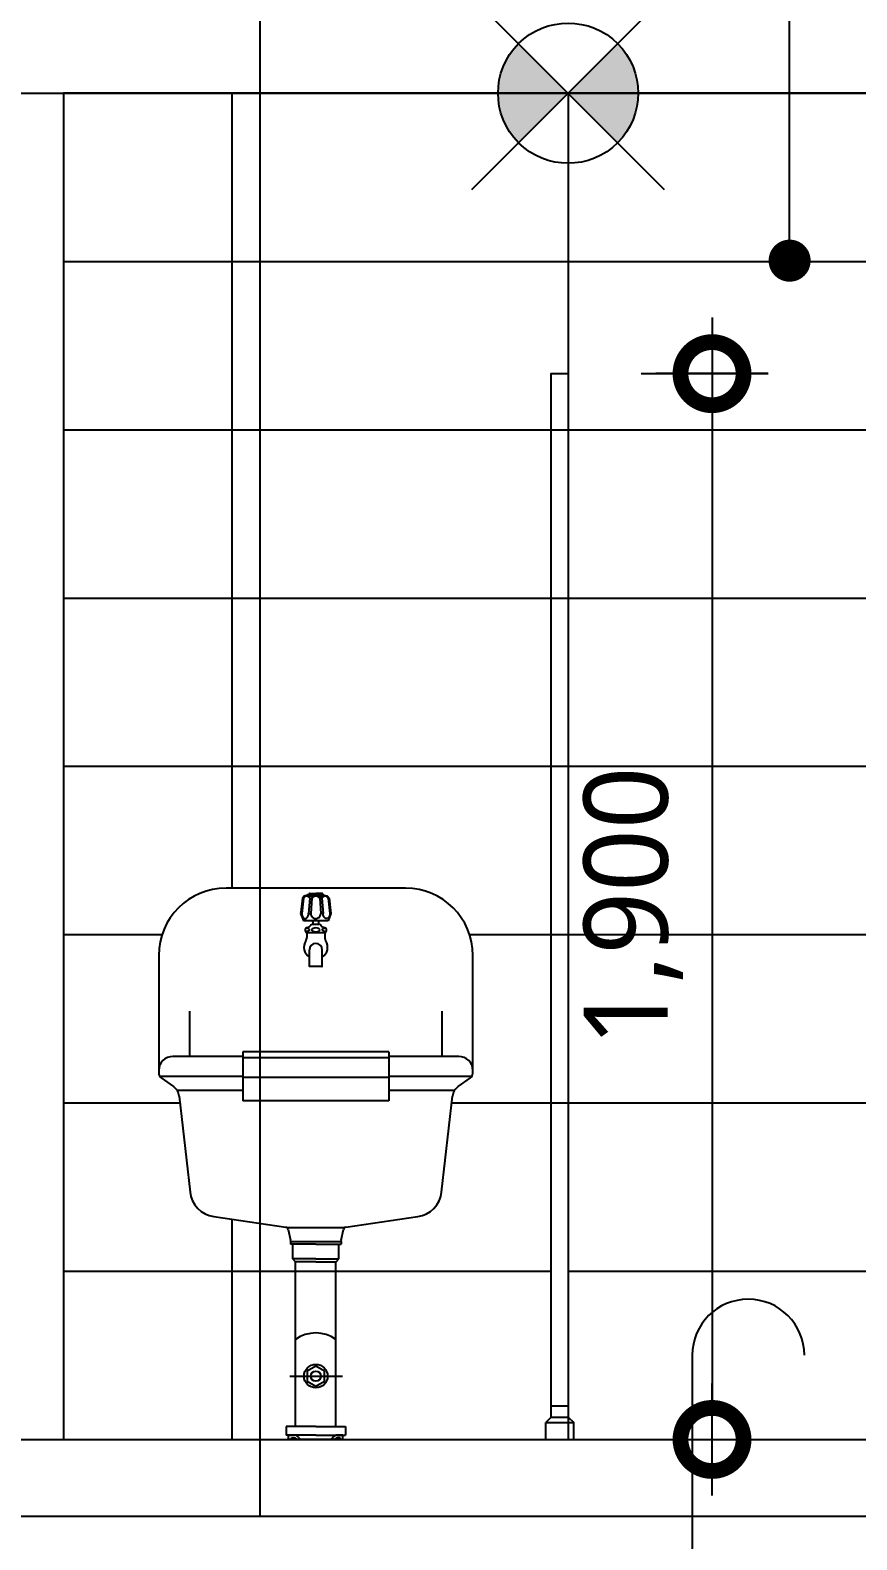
# Model space of a CAD drawing. Header units: millimetres. Extents: x 2213 to 82676, y 1050 to 28650.
# Drawn here: x 20439 to 21914, y 16309 to 19000 of the extents above; entities that cross this region are included whole.
import ezdxf
from ezdxf import colors
from ezdxf.entities.mleader import LeaderData, LeaderLine
from ezdxf.enums import TextEntityAlignment as Align
from ezdxf.math import Vec2, Vec3

# ---------------------------------------------------------------- set-up
doc = ezdxf.new("R2010")
doc.units = ezdxf.units.MM
doc.header["$LTSCALE"] = 200
doc.header["$PDMODE"] = 3
doc.linetypes.add('CEN', pattern=[62, 60, -1, 0, -1])
doc.linetypes.add('HIDDEN', pattern=[0.375, 0.25, -0.125])
doc.layers.get('Defpoints').update_dxf_attribs({"color": 137})
for name, color, linetype in [('01-CEN', 1, 'CEN'), ('01HAT', 8, 'Continuous'), ('1', 1, 'Continuous'), ('2', 2, 'Continuous'), ('A-elev-7', 6, 'Continuous'), ('A-WALL', 3, 'Continuous'), ('DIM', 7, 'Continuous'), ('DIM1', 7, 'Continuous'), ('I-위생도기', 170, 'Continuous'), ('SYM', 6, 'Continuous'), ('SYM-LEAD', 6, 'Continuous'), ('TEXT', 3, 'Continuous'), ('방수한계선', 4, 'HIDDEN')]:
    doc.layers.add(name, color=color, linetype=linetype)
doc.layers.add('02Waste', color=171, linetype='Continuous', plot=False)
doc.styles.get("Standard").update_dxf_attribs({"font": 'malgun.ttf'})
doc.styles.add('맑은고딕', font='malgun.ttf')
doc.styles.add('스타일1', font='malgun.ttf')
doc.linetypes.add('WIREMESH2', pattern='A,5,-0.25,["X",Standard,S=1,R=0,X=-0.32,Y=-0.5],-0.25', length=5.5)
doc.dimstyles.new('CJA-50', dxfattribs={"dimscale": 50, "dimtxt": 3, "dimasz": 1, "dimexe": 2, "dimexo": 3, "dimgap": 1, "dimtad": 1, "dimdec": 0, "dimzin": 1, "dimdsep": 46, "dimlunit": 6, "dimtxsty": '스타일1', "dimblk": 'GAUN-DOT', "dimcen": -2, "dimdle": 2, "dimclrd": 256, "dimclre": 256, "dimclrt": 3, "dimadec": 0, "dimazin": 0, "dimtfac": 1, "dimtdec": 0, "dimtix": 1, "dimtmove": 2, "dimatfit": 3, "dimldrblk": 'DOTSMALL', "dimfxl": 1, "dimtolj": 1, "dimtzin": 1, "dimarcsym": 0})

# ---------------------------------------------------------------- blocks, each defined once
blk = doc.blocks.new('수채')
at = {"layer": 'I-위생도기'}
for p, q in [((-947814.1, -1244217.9), (-947974.1, -1244217.9)), ((-947654.1, -1244217.9), (-947814.1, -1244217.9)), ((-947838.1, -1244236.1), (-947840.8, -1244260.8)), ((-947836.3, -1244236.1), (-947839.3, -1244263.1)), ((-947835.1, -1244232.1), (-947838.1, -1244236.1)), ((-947836.3, -1244236.1), (-947838.1, -1244236.1)), ((-947827.1, -1244230.1), (-947835.1, -1244232.1)), ((-947827, -1244232.1), (-947835.1, -1244232.1)), ((-947814.1, -1244230.1), (-947827.1, -1244230.1)), ((-947824.5, -1244230.1), (-947827.1, -1244230.1)), ((-947827, -1244229.8), (-947826.6, -1244228.4)), ((-947793.1, -1244232.1), (-947827, -1244232.1)), ((-947824.9, -1244236.1), (-947826.9, -1244263.1)), ((-947824.1, -1244230.1), (-947826.7, -1244230.1)), ((-947825.1, -1244227.6), (-947825.6, -1244227.6)), ((-947825.1, -1244227.6), (-947814.1, -1244227.6)), ((-947824.9, -1244236.1), (-947821.2, -1244236.1)), ((-947824.5, -1244230.1), (-947814.1, -1244230.1)), ((-947824.5, -1244230.1), (-947824.1, -1244230.1)), ((-947821.2, -1244236.1), (-947823, -1244263.1)), ((-947821.8, -1244230.1), (-947814.1, -1244230.1)), ((-947821.8, -1244230.1), (-947819.3, -1244230.1)), ((-947819.3, -1244230.1), (-947814.1, -1244230.1)), ((-947803.1, -1244227.6), (-947814.1, -1244227.6)), ((-947806.3, -1244230.1), (-947814.1, -1244230.1)), ((-947808.9, -1244230.1), (-947814.1, -1244230.1)), ((-947803.7, -1244230.1), (-947814.1, -1244230.1)), ((-947806.9, -1244236.1), (-947805.1, -1244263.1)), ((-947803.2, -1244236.1), (-947806.9, -1244236.1)), ((-947804, -1244230.1), (-947801.5, -1244230.1)), ((-947803.7, -1244230.1), (-947804, -1244230.1)), ((-947803.7, -1244230.1), (-947801.1, -1244230.1)), ((-947803.7, -1244230.1), (-947801.1, -1244230.1)), ((-947803.3, -1244236.1), (-947801.2, -1244263.1)), ((-947803.1, -1244227.6), (-947802.5, -1244227.6)), ((-947801.2, -1244229.8), (-947801.5, -1244228.4)), ((-947801.1, -1244230.1), (-947793.1, -1244232.1)), ((-947793.1, -1244232.1), (-947790.1, -1244236.1)), ((-947791.8, -1244236.1), (-947788.8, -1244263.1)), ((-947791.8, -1244236.1), (-947790.1, -1244236.1)), ((-947790.1, -1244236.1), (-947787.1, -1244263.1)), ((-947840.8, -1244260.8), (-947841.1, -1244263.1)), ((-947841.1, -1244263.1), (-947836.1, -1244276.1)), ((-947839.3, -1244263.1), (-947841.1, -1244263.1)), ((-947826.9, -1244263.1), (-947823, -1244263.1)), ((-947801.2, -1244263.1), (-947805.1, -1244263.1)), ((-947787.1, -1244263.1), (-947792.1, -1244276.1)), ((-947788.8, -1244263.1), (-947787.1, -1244263.1)), ((-947814.1, -1244276.1), (-947836.1, -1244276.1)), ((-947830.8, -1244297.1), (-947797.3, -1244297.1)), ((-947830.1, -1244297.1), (-947830.1, -1244305.9)), ((-947820.8, -1244282.1), (-947819.8, -1244282.1)), ((-947819.8, -1244282.1), (-947819.6, -1244282.1)), ((-947819.6, -1244278.3), (-947819.6, -1244276.1)), ((-947819.6, -1244278.3), (-947819.6, -1244282.1)), ((-947819.6, -1244282.1), (-947808.6, -1244282.1)), ((-947792.1, -1244276.1), (-947814.1, -1244276.1)), ((-947808.6, -1244282.1), (-947808.6, -1244276.1)), ((-947808.3, -1244282.1), (-947808.6, -1244282.1)), ((-947807.3, -1244282.1), (-947808.3, -1244282.1)), ((-947798.1, -1244297.1), (-947798.1, -1244305.9)), ((-947825.6, -1244357.4), (-947825.6, -1244328.1)), ((-947802.6, -1244357.4), (-947802.6, -1244328.1)), ((-948094.1, -1244337.9), (-948094.1, -1244547.8)), ((-947534.1, -1244547.8), (-947534.1, -1244337.9)), ((-947803.1, -1244357.9), (-947825.1, -1244357.9)), ((-948039.1, -1244437.3), (-948039.1, -1244517.9)), ((-947589.1, -1244437.3), (-947589.1, -1244517.9)), ((-947944.1, -1244509.9), (-947944.1, -1244596.9)), ((-947684.1, -1244509.9), (-947944.1, -1244509.9)), ((-947684.1, -1244509.9), (-947684.1, -1244596.9)), ((-947944.1, -1244517.9), (-948069.1, -1244517.9)), ((-947944.1, -1244519.9), (-947684.1, -1244519.9)), ((-947559.1, -1244517.9), (-947684.1, -1244517.9)), ((-948092.6, -1244552.9), (-947944.1, -1244552.9)), ((-948089.9, -1244555.9), (-948068.1, -1244571.5)), ((-947944.1, -1244554.9), (-947684.1, -1244554.9)), ((-947684.1, -1244552.9), (-947535.5, -1244552.9)), ((-947560, -1244571.5), (-947538.3, -1244555.9)), ((-948059.5, -1244577.9), (-947944.1, -1244577.9)), ((-948057.8, -1244589), (-948038.4, -1244759.7)), ((-947684.1, -1244596.9), (-947944.1, -1244596.9)), ((-947684.1, -1244577.9), (-947568.6, -1244577.9)), ((-947589.7, -1244759.7), (-947570.3, -1244589)), ((-947996, -1244803.5), (-947867.5, -1244822.4)), ((-947760.6, -1244822.4), (-947632.1, -1244803.5)), ((-947863.8, -1244822.9), (-947814.1, -1244822.9)), ((-947863.4, -1244826.4), (-947859.5, -1244845.5)), ((-947814.1, -1244822.9), (-947764.4, -1244822.9)), ((-947768.6, -1244845.5), (-947764.8, -1244826.4)), ((-947859.1, -1244847.9), (-947859.1, -1244852.9)), ((-947859.1, -1244847.9), (-947769.1, -1244847.9)), ((-947814.1, -1244852.9), (-947859.1, -1244852.9)), ((-947856.6, -1244847.9), (-947814.1, -1244847.9)), ((-947855.1, -1244879), (-947855.1, -1244852.9)), ((-947814.1, -1244847.9), (-947771.5, -1244847.9)), ((-947814.1, -1244852.9), (-947769.1, -1244852.9)), ((-947773, -1244879), (-947773, -1244852.9)), ((-947769.1, -1244847.9), (-947769.1, -1244852.9)), ((-947814.1, -1244879), (-947855.1, -1244879)), ((-947850.1, -1244884), (-947855.1, -1244879)), ((-947814.1, -1244884), (-947850.1, -1244884)), ((-947850.1, -1245177.9), (-947850.1, -1244884)), ((-947814.1, -1244879), (-947773, -1244879)), ((-947814.1, -1244884), (-947778, -1244884)), ((-947778.1, -1245177.9), (-947778.1, -1244884)), ((-947778, -1244884), (-947773, -1244879)), ((-947814.1, -1245069.9), (-947829.7, -1245078.9)), ((-947829.7, -1245078.9), (-947829.7, -1245096.9)), ((-947798.5, -1245078.9), (-947814.1, -1245069.9)), ((-947798.5, -1245096.9), (-947798.5, -1245078.9)), ((-947860.3, -1245087.9), (-947766.3, -1245087.9)), ((-947829.7, -1245096.9), (-947814.1, -1245105.9)), ((-947814.1, -1245105.9), (-947798.5, -1245096.9)), ((-947814.1, -1245177.9), (-947867.1, -1245177.9)), ((-947867.1, -1245177.9), (-947867.1, -1245192.9)), ((-947814.1, -1245177.9), (-947761.1, -1245177.9)), ((-947761.1, -1245177.9), (-947761.1, -1245192.9)), ((-947814.1, -1245192.9), (-947867.1, -1245192.9)), ((-947862.5, -1245200.9), (-947862.5, -1245192.9)), ((-947862.5, -1245192.9), (-947852.8, -1245192.9)), ((-947765.7, -1245200.9), (-947862.5, -1245200.9)), ((-947857.4, -1245200.9), (-947857.4, -1245197.9)), ((-947857.4, -1245197.9), (-947852.8, -1245197.9)), ((-947848.8, -1245200), (-947848.1, -1245200.9)), ((-947844.7, -1245197), (-947841.9, -1245200.9)), ((-947814.1, -1245192.9), (-947761.1, -1245192.9)), ((-947783.4, -1245197), (-947786.2, -1245200.9)), ((-947779.4, -1245200), (-947780, -1245200.9)), ((-947765.7, -1245192.9), (-947775.3, -1245192.9)), ((-947770.7, -1245197.9), (-947775.3, -1245197.9)), ((-947770.7, -1245200.9), (-947770.7, -1245197.9)), ((-947765.7, -1245200.9), (-947765.7, -1245192.9))]:
    blk.add_line(p, q, dxfattribs=at)
for radius in [21, 9]:
    blk.add_circle((-947814.1, -1245087.9), radius, dxfattribs=at)
for centre, radius, start, end in [((-947974.1, -1244337.9), 120, 90, 180), ((-947654.1, -1244337.9), 120, 0, 90), ((-947830.6, -1244238.2), 6.11, 20.201, 159.767), ((-947826.7, -1244229.8), 0.3, 165, 270), ((-947825.6, -1244228.6), 1, 90, 165), ((-947814.1, -1244240.5), 8.34, 31.3761, 148.6239), ((-947797.5, -1244238.2), 6.11, 20.217, 159.783), ((-947802.5, -1244228.6), 1, 15, 90), ((-947801.5, -1244229.8), 0.3, 270, 15), ((-947814.1, -1244263.2), 8.95, 179.4623, 0.5377), ((-947828.2, -1244292.9), 5, 116.9877, 237.9945), ((-947835, -1244271), 18, 284.6108, 321.8726), ((-947793.2, -1244271), 18, 218.1274, 255.3892), ((-947800, -1244292.9), 5, 302.0055, 63.0123), ((-947814.1, -1244323.3), 21.1, 147.1887, 237.0183), ((-947841.1, -1244305.9), 11, 327.1887, 0), ((-947814.1, -1244328.1), 11.5, 0, 180), ((-947814.1, -1244323.3), 21.1, 302.9817, 32.8113), ((-947787.1, -1244305.9), 11, 180, 212.8113), ((-947825.1, -1244357.4), 0.5, 180, 270), ((-947803.1, -1244357.4), 0.5, 270, 0), ((-948069.1, -1244542.9), 25, 90, 180), ((-947559.1, -1244542.9), 25, 0, 90), ((-948084.1, -1244547.8), 10, 180, 234.4623), ((-948082.6, -1244591.8), 25, 6.4831, 54.4623), ((-947545.5, -1244591.8), 25, 125.5377, 173.5169), ((-947544.1, -1244547.8), 10, 305.5377, 0), ((-947988.7, -1244754.1), 50, 186.4831, 261.6341), ((-947639.4, -1244754.1), 50, 278.3659, 353.5169), ((-947868.3, -1244827.4), 5, 11.3099, 81.6341), ((-947759.9, -1244827.4), 5, 98.3659, 168.6901), ((-947856.6, -1244844.9), 3, 191.3099, 270), ((-947771.5, -1244844.9), 3, 270, 348.6901), ((-947814.1, -1245073.1), 62.2, 54.6392, 125.3608), ((-947852.8, -1245202.9), 10, 36.0844, 90), ((-947852.8, -1245202.9), 5.02, 36.0844, 90), ((-947775.3, -1245202.9), 10, 90, 143.9156), ((-947775.3, -1245202.9), 5.02, 90, 143.9156)]:
    blk.add_arc(centre, radius, start, end, dxfattribs=at)
blk.add_ellipse((-947833.1, -1244263.1), major_axis=(0, 9.04), ratio=0.686854, start_param=1.570796, end_param=4.712389, dxfattribs=at)
at = {"layer": 'I-위생도기', "extrusion": (0, 0, -1)}
for centre, major_axis, ratio, start_param, end_param in [((-947795, -1244263.1), (0, 9.04), 0.686854, 1.570796, 4.712389), ((-947833.5, -1244292.2), (7.48, 0), 0.459584, 5.010653, 7.704444), ((-947795, -1244292.2), (7.48, 0), 0.459584, 1.675273, 4.455433)]:
    blk.add_ellipse(centre, major_axis=major_axis, ratio=ratio, start_param=start_param, end_param=end_param, dxfattribs=at)
blk.add_ellipse((-947814.1, -1244292.2), major_axis=(7.48, 0), ratio=0.459584, dxfattribs=at)
blk = doc.blocks.new('WP21')
at = {"layer": 'SYM'}
h = blk.add_hatch(color=6, dxfattribs=at)
edge = h.paths.add_edge_path()
edge.add_ellipse((0, 0), major_axis=(0, 2.5), ratio=1, start_angle=405, end_angle=495)
edge.add_line((-1.768, -1.768), (0, 0))
edge.add_line((0, 0), (-1.768, 1.768))
edge = h.paths.add_edge_path()
edge.add_ellipse((0, 0), major_axis=(0, 2.5), ratio=1, start_angle=225, end_angle=315)
edge.add_line((1.768, 1.768), (0, 0))
edge.add_line((0, 0), (1.768, -1.768))
at = {"layer": 'SYM', "color": 6}
for p, q in [((-3.444, -3.444), (5, 5)), ((5, 5), (10, 5)), ((-3.444, 3.444), (3.444, -3.444))]:
    blk.add_line(p, q, dxfattribs=at)
blk.add_ellipse((0, 0), major_axis=(0, 2.5), ratio=1, start_param=5.497787, end_param=11.780972, dxfattribs=at)
at = {"layer": 'SYM', "color": 3, "linetype": 'WIREMESH2', "style": '스타일1'}
blk.add_attdef('WP', text='', height=3, dxfattribs=at).set_placement((10.55, 5), align=Align.MIDDLE_LEFT)
blk = doc.blocks.new('GAUN-DOT')
at = {"linetype": 'ByBlock'}
for p, q in [((0, -2), (0, 2)), ((2, 0), (-2, 0))]:
    blk.add_line(p, q, dxfattribs=at)
at = {"const_width": 2.25}
blk.add_lwpolyline([(0, 0.28125, 1), (0, -0.28125, 1)], format="xyb", close=True, dxfattribs=at)
blk = doc.blocks.new('*D288')
at = {"layer": 'Defpoints', "color": 0, "transparency": 16777216}
for p in [(21379.2, 18387.4), (21369.2, 16487.4), (21655.5, 16487.4)]:
    blk.add_point(p, dxfattribs=at)
at = {"layer": 'DIM', "lineweight": -2, "transparency": 16777216}
for p, q in [((21529.2, 18387.4), (21755.5, 18387.4)), ((21655.5, 18337.4), (21655.5, 16537.4)), ((21519.2, 16487.4), (21755.5, 16487.4))]:
    blk.add_line(p, q, dxfattribs=at)
at = {"layer": 'DIM', "lineweight": -2, "transparency": 16777216, "xscale": 50, "yscale": 50, "zscale": 50}
for p, rotation in [((21655.5, 18387.4), 90), ((21655.5, 16487.4), 270)]:
    blk.add_blockref('GAUN-DOT', p, dxfattribs=dict(at, rotation=rotation))
at = {"layer": 'DIM', "color": 3, "transparency": 16777216, "insert": (21515, 17437.4), "char_height": 150, "attachment_point": 5, "rotation": 90, "style": '맑은고딕'}
blk.add_mtext('\\A1;1,900', dxfattribs=at)
blk = doc.blocks.new('_DotSmall')
at = {"layer": 'DIM'}
h = blk.add_hatch(color=256, dxfattribs=at)
edge = h.paths.add_edge_path()
edge.add_arc((0, 0), 0.2, 0, 360)
at = {"layer": 'DIM', "linetype": 'ByBlock'}
blk.add_circle((0, 0), 0.2, dxfattribs=at)
blk = doc.blocks.new('_DOT')
at = {"color": 0, "linetype": 'ByBlock'}
blk.add_line((-0.5, 0), (-1, 0), dxfattribs=at)
at = {"color": 0, "linetype": 'ByBlock', "const_width": 0.5}
blk.add_lwpolyline([(-0.25, 0, 1), (0.25, 0, 1)], format="xyb", close=True, dxfattribs=at)

msp = doc.modelspace()

# ---------------------------------------------------------------- linework, layer by layer
at = {"layer": '01-CEN'}
msp.add_line((20848.8, 19395), (20848.8, 16350), dxfattribs=at)
at = {"layer": '01HAT'}
for p, q in [((20798.8, 18887.4), (20798.8, 17470.3)), ((20498.8, 18587.4), (22998.8, 18587.4)), ((20498.8, 18287.4), (22998.8, 18287.4)), ((20498.8, 17987.4), (22895.3, 17987.4)), ((20498.8, 17687.4), (22889.8, 17687.4)), ((20498.8, 17387.4), (20674.7, 17387.4)), ((21223, 17387.4), (22378.3, 17387.4)), ((20498.8, 17087.4), (20706.4, 17087.4)), ((21191.2, 17087.4), (22160.8, 17087.4)), ((20798.8, 16880), (20798.8, 16487.4)), ((20498.8, 16787.4), (21368.8, 16787.4)), ((21398.8, 16787.4), (22373.3, 16787.4))]:
    msp.add_line(p, q, dxfattribs=at)
at = {"layer": '02Waste'}
msp.add_lwpolyline([(23813.3, 16350), (19928.1, 16350), (19928.1, 19395), (23813.3, 19395), (23813.3, 16350)], dxfattribs=at)
at = {"layer": '1'}
for p, q in [((19928.1, 18887.4), (23813.3, 18887.4)), ((19928.1, 16487.4), (23813.3, 16487.4))]:
    msp.add_line(p, q, dxfattribs=at)
at = {"layer": '2'}
msp.add_lwpolyline([(22998.8, 18887.4), (20498.8, 18887.4), (20498.8, 16487.4), (22998.8, 16487.4)], close=True, dxfattribs=at)
at = {"layer": 'A-elev-7'}
for p, q in [((21368.8, 16527.4), (21358.8, 16517.4)), ((21368.8, 16547.4), (21398.8, 16547.4)), ((21368.8, 16527.4), (21398.8, 16527.4)), ((21398.8, 16527.4), (21408.8, 16517.4)), ((21358.8, 16517.4), (21408.8, 16517.4)), ((21358.8, 16487.4), (21358.8, 16517.4)), ((21408.8, 16487.4), (21408.8, 16517.4))]:
    msp.add_line(p, q, dxfattribs=at)
msp.add_lwpolyline([(21368.8, 16527.4), (21368.8, 18387.4), (21398.8, 18387.4), (21398.8, 16527.4)], dxfattribs=at)
at = {"layer": 'DIM1'}
for p, q in [((20848.8, 18887.4), (20848.8, 16487.4)), ((21398.8, 18887.4), (21398.8, 16487.4))]:
    msp.add_line(p, q, dxfattribs=at)
at = {"layer": 'SYM-LEAD'}
for points, format in [([(21820.2, 16637.4, 1), (21620.2, 16637.4), (21620.2, 15683.2), (21870.2, 15683.2)], "xyb"), ([(21820.2, 16487.4, 0, 50, 0), (21820.2, 16637.4, 0, 0, 0), (21820.2, 16579, 0, 0, 0)], "xyseb")]:
    msp.add_lwpolyline(points, format=format, dxfattribs=at)
at = {"layer": '방수한계선'}
msp.add_line((20498.8, 17987.4), (22998.8, 17987.4), dxfattribs=at)

# ---------------------------------------------------------------- block references
at = {"layer": 'A-WALL', "color": 253}
msp.add_blockref('수채', (968762.9, 1261688.2), dxfattribs=at)
at = {"layer": 'SYM', "linetype": 'WIREMESH2'}
ref = msp.add_blockref('WP21', (21398.8, 18887.4), dxfattribs=dict(at, xscale=-50.00000000000001, yscale=50.00000000000001, zscale=50.00000000000001))
ref.add_attrib('WP', 'WP1', dxfattribs={"color": 3, "linetype": 'WIREMESH2', "height": 150, "style": '스타일1'}).set_placement((20477.6, 19074.9), align=Align.BOTTOM_LEFT)

# ---------------------------------------------------------------- dimensions: what is measured, and where the dimension line sits
at = {"layer": 'DIM'}
dim = msp.add_linear_dim(base=(21655.5, 16487.4), p1=(21379.2, 18387.4), p2=(21369.2, 16487.4), angle=90, dimstyle='CJA-50', override={"dimtxsty": '맑은고딕'}, dxfattribs=at)
dim.commit()
dim.dimension.update_dxf_attribs({"geometry": '*D288', "text_midpoint": (21515, 17437.4)})

# ---------------------------------------------------------------- leaders
at = {"layer": 'TEXT', "color": 3}
ml = msp.add_multileader_mtext('Standard', dxfattribs=at)
ml.set_content('THK7 도기질타일(300x600) ', color=3, style='스타일1')
ml.set_leader_properties(color=6)
ml.set_arrow_properties(name='DOT')
ml.build(insert=Vec2(0, 0))
ml.multileader.update_dxf_attribs({"dogleg_length": 3, "arrow_head_size": 75})
ctx = ml.context
ctx.base_point, ctx.char_height, ctx.arrow_head_size, ctx.landing_gap_size, ctx.plane_origin = Vec3(21943.9, 19190.3), 150, 75, 50, Vec3(20927.9, 16891.4)
notes = []
notes.append((ctx, [(0, (1, 1, 0), (21793.9, 19190.3), (1, 0), 150, [(0, [(21793.9, 18588.8)], 0, [])])]))
ctx.mtext.insert, ctx.mtext.flow_direction = Vec3(21993.9, 19282.3), 5
for ctx, leaders in notes:
    for number, flags, end, landing, length, lines in leaders:
        leader = LeaderData()
        leader.index, (leader.has_last_leader_line, leader.has_dogleg_vector, leader.attachment_direction) = number, flags
        leader.last_leader_point, leader.dogleg_vector, leader.dogleg_length = Vec3(end), Vec3(landing), length
        for number, points, colour, breaks in lines:
            line = LeaderLine()
            line.index, line.vertices, line.color, line.breaks = number, Vec3.list(points), colors.encode_raw_color(colour), breaks
            leader.lines.append(line)
        ctx.leaders.append(leader)

doc.saveas('drawing.dxf')
